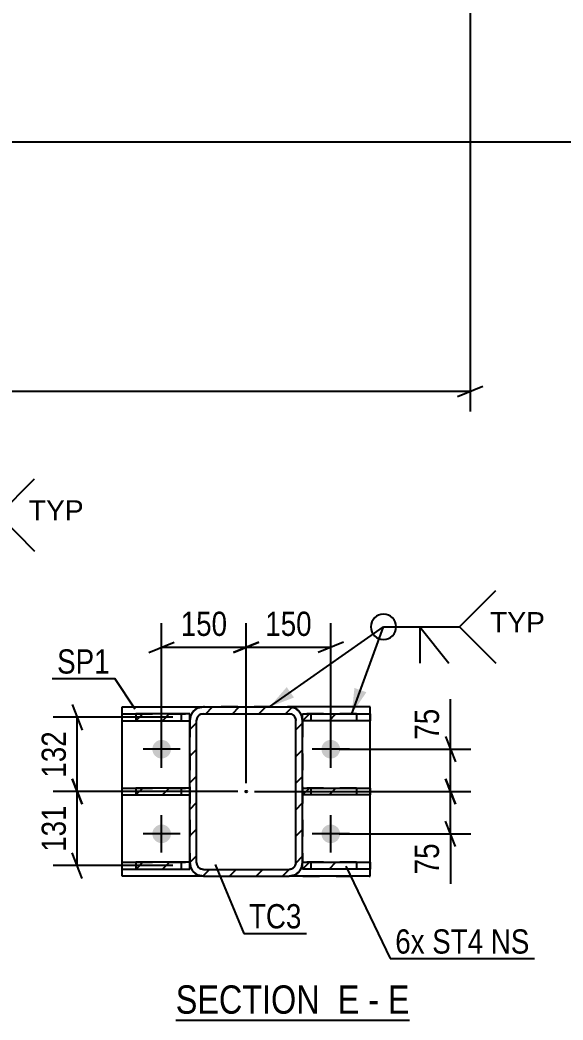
# Model space of a CAD drawing. Header units: millimetres. Extents: x 0 to 841, y 0 to 594.
# Drawn here: x 158.9 to 223.1, y 89 to 207.2 of the extents above; entities that cross this region are included whole.
import ezdxf

# ---------------------------------------------------------------- set-up
doc = ezdxf.new("R2010")
doc.units = ezdxf.units.MM
doc.linetypes.add('DXK_LINE_DOT2', pattern=[3.9198, 1.9599, -1.9599])
doc.styles.add('Arial', font='arial.ttf', dxfattribs={"height": 0.2})
doc.styles.add('Arial Narrow', font='ARIALN.TTF', dxfattribs={"height": 0.2})

# ---------------------------------------------------------------- blocks, each defined once
blk = doc.blocks.new('Unknown-682105598-64 - 2335')
at = {"color": 6, "linetype": 'Continuous'}
blk.add_line((177.33, 89.02), (204.98, 89.02), dxfattribs=at)
at = {"color": 0, "linetype": 'Continuous'}
for points in [[(195.44, 89.77), (195.44, 93.27), (177.33, 93.27), (177.33, 89.77)], [(199.05, 89.77), (199.05, 93.27), (196.49, 93.27), (196.49, 89.77)], [(201.37, 89.77), (201.37, 93.27), (200.1, 93.27), (200.1, 89.77)], [(204.98, 89.77), (204.98, 93.27), (202.42, 93.27), (202.42, 89.77)]]:
    blk.add_wipeout(points, dxfattribs=at)
at = {"color": 7, "linetype": 'Continuous', "style": 'Arial Narrow'}
for s, p in [('SECTION ', (177.33, 89.77)), ('E', (196.49, 89.77)), ('E', (202.42, 89.77)), ('-', (200.1, 89.77))]:
    blk.add_text(s, height=3.34, dxfattribs=at).set_placement(p)
blk = doc.blocks.new('Part-682105598-2415 - 2335')
at = {"linetype": 'Continuous'}
h = blk.add_hatch(dxfattribs=at)
h.set_pattern_fill('', scale=0.7, style=0, pattern_type=0)
h.set_pattern_definition([(45, (172.6232, 115.6225), (-1.57154, 1.57154), [])])
h.paths.add_polyline_path([(172.62, 116.42), (172.62, 115.62), (179, 115.62), (179, 116.42)])
at = {"color": 2, "linetype": 'Continuous'}
for p, q in [((171, 116.42), (172.62, 116.42)), ((171, 115.62), (171, 116.42)), ((179, 116.42), (172.62, 116.42)), ((172.62, 116.42), (172.62, 115.62)), ((179, 115.62), (179, 116.42)), ((171, 115.62), (172.62, 115.62)), ((172.62, 115.62), (179, 115.62))]:
    blk.add_line(p, q, dxfattribs=at)
at = {"color": 7, "linetype": 'DXK_LINE_DOT2'}
for p, q in [((172.62, 116.42), (179, 116.42)), ((178, 115.62), (178, 116.42)), ((179, 115.62), (179, 116.42)), ((172.62, 115.62), (179, 115.62))]:
    blk.add_line(p, q, dxfattribs=at)
blk = doc.blocks.new('Part-682105598-2359 - 2335')
at = {"linetype": 'Continuous'}
h = blk.add_hatch(dxfattribs=at)
h.set_pattern_fill('', scale=0.7, style=0, pattern_type=0)
h.set_pattern_definition([(45, (172.6232, 106.8558), (-1.57154, 1.57154), [])])
h.paths.add_polyline_path([(172.62, 107.66), (172.62, 106.86), (179, 106.86), (179, 107.66)])
at = {"color": 2, "linetype": 'Continuous'}
for p, q in [((171, 107.66), (172.62, 107.66)), ((171, 106.86), (171, 107.66)), ((179, 107.66), (172.62, 107.66)), ((172.62, 107.66), (172.62, 106.86)), ((179, 106.86), (179, 107.66)), ((171, 106.86), (172.62, 106.86)), ((172.62, 106.86), (179, 106.86))]:
    blk.add_line(p, q, dxfattribs=at)
at = {"color": 7, "linetype": 'DXK_LINE_DOT2'}
for p, q in [((172.62, 107.66), (179, 107.66)), ((178, 106.86), (178, 107.66)), ((179, 106.86), (179, 107.66)), ((172.62, 106.86), (179, 106.86))]:
    blk.add_line(p, q, dxfattribs=at)
blk = doc.blocks.new('Part-682105598-2442 - 2335')
at = {"linetype": 'Continuous'}
h = blk.add_hatch(dxfattribs=at)
h.set_pattern_fill('', scale=0.7, style=0, pattern_type=0)
h.set_pattern_definition([(45, (192.331, 106.8558), (-1.57154, 1.57154), [])])
h.paths.add_polyline_path([(192.33, 107.66), (192.33, 106.86), (198.71, 106.86), (198.71, 107.66)])
at = {"color": 7, "linetype": 'DXK_LINE_DOT2'}
for p, q in [((192.33, 106.86), (192.33, 107.66)), ((198.71, 107.66), (192.33, 107.66)), ((193.33, 106.86), (193.33, 107.66)), ((198.71, 106.86), (192.33, 106.86))]:
    blk.add_line(p, q, dxfattribs=at)
at = {"color": 2, "linetype": 'Continuous'}
for p, q in [((192.33, 106.86), (192.33, 107.66)), ((192.33, 107.66), (198.71, 107.66)), ((198.71, 107.66), (200.33, 107.66)), ((198.71, 107.66), (198.71, 106.86)), ((200.33, 107.66), (200.33, 106.86)), ((198.71, 106.86), (192.33, 106.86)), ((200.33, 106.86), (198.71, 106.86))]:
    blk.add_line(p, q, dxfattribs=at)
blk = doc.blocks.new('Part-682105598-2430 - 2335')
at = {"linetype": 'Continuous'}
h = blk.add_hatch(dxfattribs=at)
h.set_pattern_fill('', scale=0.7, style=0, pattern_type=0)
h.set_pattern_definition([(45, (192.331, 115.6225), (-1.57154, 1.57154), [])])
h.paths.add_polyline_path([(192.33, 116.42), (192.33, 115.62), (198.71, 115.62), (198.71, 116.42)])
at = {"color": 7, "linetype": 'DXK_LINE_DOT2'}
for p, q in [((192.33, 115.62), (192.33, 116.42)), ((198.71, 116.42), (192.33, 116.42)), ((193.33, 115.62), (193.33, 116.42)), ((198.71, 115.62), (192.33, 115.62))]:
    blk.add_line(p, q, dxfattribs=at)
at = {"color": 2, "linetype": 'Continuous'}
for p, q in [((192.33, 115.62), (192.33, 116.42)), ((192.33, 116.42), (198.71, 116.42)), ((198.71, 116.42), (200.33, 116.42)), ((198.71, 116.42), (198.71, 115.62)), ((200.33, 116.42), (200.33, 115.62)), ((198.71, 115.62), (192.33, 115.62)), ((200.33, 115.62), (198.71, 115.62))]:
    blk.add_line(p, q, dxfattribs=at)
blk = doc.blocks.new('Part-682105598-2398 - 2335')
at = {"color": 2, "linetype": 'Continuous'}
for p, q in [((171, 106.02), (171, 126.02)), ((171, 126.02), (180.6, 126.02)), ((200.33, 126.02), (190.73, 126.02)), ((200.33, 106.02), (200.33, 126.02)), ((180.6, 106.02), (171, 106.02)), ((200.33, 106.02), (190.73, 106.02))]:
    blk.add_line(p, q, dxfattribs=at)
at = {"color": 7, "linetype": 'DXK_LINE_DOT2'}
for p, q in [((200.33, 126.02), (180.6, 126.02)), ((180.6, 126.02), (190.73, 126.02)), ((180.6, 106.02), (200.33, 106.02)), ((180.6, 106.02), (190.73, 106.02))]:
    blk.add_line(p, q, dxfattribs=at)
blk = doc.blocks.new('Part-682105598-2382 - 2335')
at = {"linetype": 'Continuous'}
h = blk.add_hatch(dxfattribs=at)
h.set_pattern_fill('', scale=0.7, style=0, pattern_type=0)
h.set_pattern_definition([(45, (178.9977, 107.6225), (-1.57154, 1.57154), [])])
h.paths.add_polyline_path([(179, 124.42), (179, 107.62), (179.12, 107.01), (179.47, 106.49), (179.99, 106.14), (180.6, 106.02), (190.73, 106.02), (191.34, 106.14), (191.86, 106.49), (192.21, 107.01), (192.33, 107.62), (192.33, 124.42), (192.21, 125.03), (191.86, 125.55), (191.34, 125.9), (190.73, 126.02), (180.6, 126.02), (179.99, 125.9), (179.47, 125.55), (179.12, 125.03)])
h.paths.add_polyline_path([(180.03, 124.99), (180.29, 125.16), (180.6, 125.22), (190.73, 125.22), (191.04, 125.16), (191.3, 124.99), (191.47, 124.73), (191.53, 124.42), (191.53, 107.62), (191.47, 107.32), (191.3, 107.06), (191.04, 106.88), (190.73, 106.82), (180.6, 106.82), (180.29, 106.88), (180.03, 107.06), (179.86, 107.32), (179.8, 107.62), (179.8, 124.42), (179.86, 124.73)])
blk.add_hatch(color=246, dxfattribs=at).paths.add_polyline_path([(185.66, 115.92, -1), (185.66, 116.12, -1)])
at = {"color": 7, "linetype": 'DXK_LINE_DOT2'}
for p, q in [((179.99, 125.9), (180.6, 126.02)), ((180.6, 126.02), (190.73, 126.02)), ((190.73, 126.02), (191.34, 125.9)), ((179, 124.42), (179.12, 125.03)), ((179, 124.42), (179, 107.62)), ((179.86, 124.73), (179.8, 124.42)), ((179.8, 107.62), (179.8, 124.42)), ((180.6, 125.22), (180.29, 125.16)), ((180.6, 125.22), (190.73, 125.22)), ((191.04, 125.16), (190.73, 125.22)), ((191.53, 124.42), (191.47, 124.73)), ((191.53, 107.62), (191.53, 124.42)), ((192.21, 125.03), (192.33, 124.42)), ((192.33, 124.42), (192.33, 107.62)), ((179.12, 107.01), (179, 107.62)), ((179.8, 107.62), (179.86, 107.32)), ((191.47, 107.32), (191.53, 107.62)), ((192.33, 107.62), (192.21, 107.01)), ((180.29, 106.88), (180.6, 106.82)), ((180.6, 106.82), (190.73, 106.82)), ((190.73, 106.82), (191.04, 106.88)), ((180.6, 106.02), (179.99, 106.14)), ((180.6, 106.02), (190.73, 106.02)), ((191.34, 106.14), (190.73, 106.02))]:
    blk.add_line(p, q, dxfattribs=at)
at = {"color": 2, "linetype": 'Continuous'}
for p, q in [((180.6, 126.02), (179.99, 125.9)), ((180.6, 126.02), (190.73, 126.02)), ((191.34, 125.9), (190.73, 126.02)), ((179.12, 125.03), (179, 124.42)), ((179, 107.62), (179, 124.42)), ((179.8, 124.42), (179.86, 124.73)), ((179.8, 107.62), (179.8, 124.42)), ((180.29, 125.16), (180.6, 125.22)), ((180.6, 125.22), (190.73, 125.22)), ((190.73, 125.22), (191.04, 125.16)), ((191.47, 124.73), (191.53, 124.42)), ((191.53, 107.62), (191.53, 124.42)), ((192.33, 124.42), (192.21, 125.03)), ((192.33, 107.62), (192.33, 124.42)), ((179, 107.62), (179.12, 107.01)), ((179.86, 107.32), (179.8, 107.62)), ((191.53, 107.62), (191.47, 107.32)), ((192.21, 107.01), (192.33, 107.62)), ((180.6, 106.82), (180.29, 106.88)), ((180.6, 106.82), (190.73, 106.82)), ((191.04, 106.88), (190.73, 106.82)), ((179.99, 106.14), (180.6, 106.02)), ((180.6, 106.02), (190.73, 106.02)), ((190.73, 106.02), (191.34, 106.14))]:
    blk.add_line(p, q, dxfattribs=at)
at = {"color": 246, "linetype": 'DXK_LINE_DOT2'}
blk.add_line((185.66, 116.02), (185.66, 116.02), dxfattribs=at)
at = {"color": 246, "linetype": 'Continuous'}
blk.add_circle((185.66, 116.02), 0.1, dxfattribs=at)
at = {"color": 7, "linetype": 'DXK_LINE_DOT2'}
for centre, radius, start, end in [((180.6, 124.42), 1.6, 112.5, 157.5), ((190.73, 124.42), 1.6, 22.5, 67.5), ((180.6, 124.42), 0.8, 112.5, 157.5), ((190.73, 124.42), 0.8, 22.5, 67.5), ((180.6, 107.62), 1.6, 202.5, 247.5), ((180.6, 107.62), 0.8, 202.5, 247.5), ((190.73, 107.62), 0.8, 292.5, 337.5), ((190.73, 107.62), 1.6, 292.5, 337.5)]:
    blk.add_arc(centre, radius, start, end, dxfattribs=at)
at = {"color": 2, "linetype": 'Continuous'}
for centre, radius, start, end in [((180.6, 124.42), 1.6, 112.5, 157.5), ((190.73, 124.42), 1.6, 22.5, 67.5), ((180.6, 124.42), 0.8, 112.5, 157.5), ((190.73, 124.42), 0.8, 22.5, 67.5), ((180.6, 107.62), 1.6, 202.5, 247.5), ((180.6, 107.62), 0.8, 202.5, 247.5), ((190.73, 107.62), 0.8, 292.5, 337.5), ((190.73, 107.62), 1.6, 292.5, 337.5)]:
    blk.add_arc(centre, radius, start, end, dxfattribs=at)
blk = doc.blocks.new('Part-682105598-2425 - 2335')
at = {"linetype": 'Continuous'}
h = blk.add_hatch(dxfattribs=at)
h.set_pattern_fill('', scale=0.7, style=0, pattern_type=0)
h.set_pattern_definition([(45, (172.6232, 124.3891), (-1.57154, 1.57154), [])])
h.paths.add_polyline_path([(172.62, 125.19), (172.62, 124.39), (179, 124.39), (179, 125.19)])
at = {"color": 2, "linetype": 'Continuous'}
for p, q in [((171, 125.19), (172.62, 125.19)), ((171, 124.39), (171, 125.19)), ((171, 124.39), (172.62, 124.39)), ((179, 125.19), (172.62, 125.19)), ((172.62, 125.19), (172.62, 124.39)), ((172.62, 124.39), (179, 124.39)), ((179, 124.39), (179, 125.19))]:
    blk.add_line(p, q, dxfattribs=at)
at = {"color": 7, "linetype": 'DXK_LINE_DOT2'}
for p, q in [((172.62, 125.19), (179, 125.19)), ((172.62, 124.39), (179, 124.39)), ((178, 124.39), (178, 125.19)), ((179, 124.39), (179, 125.19))]:
    blk.add_line(p, q, dxfattribs=at)
blk = doc.blocks.new('Part-682105598-2440 - 2335')
at = {"linetype": 'Continuous'}
h = blk.add_hatch(dxfattribs=at)
h.set_pattern_fill('', scale=0.7, style=0, pattern_type=0)
h.set_pattern_definition([(45, (192.331, 124.3891), (-1.57154, 1.57154), [])])
h.paths.add_polyline_path([(192.33, 125.19), (192.33, 124.39), (198.71, 124.39), (198.71, 125.19)])
at = {"color": 7, "linetype": 'DXK_LINE_DOT2'}
for p, q in [((192.33, 124.39), (192.33, 125.19)), ((198.71, 125.19), (192.33, 125.19)), ((198.71, 124.39), (192.33, 124.39)), ((193.33, 124.39), (193.33, 125.19))]:
    blk.add_line(p, q, dxfattribs=at)
at = {"color": 2, "linetype": 'Continuous'}
for p, q in [((192.33, 124.39), (192.33, 125.19)), ((192.33, 125.19), (198.71, 125.19)), ((198.71, 124.39), (192.33, 124.39)), ((198.71, 125.19), (200.33, 125.19)), ((198.71, 125.19), (198.71, 124.39)), ((200.33, 124.39), (198.71, 124.39)), ((200.33, 125.19), (200.33, 124.39))]:
    blk.add_line(p, q, dxfattribs=at)
blk = doc.blocks.new('Bolt-682105598-2459 - 2335')
at = {"linetype": 'Continuous'}
for points in [[(174.56, 121.02, -1), (176.76, 121.02, -1)], [(194.56, 121.02, -1), (196.76, 121.02, -1)], [(174.56, 111.02, -1), (176.76, 111.02, -1)], [(194.56, 111.02, -1), (196.76, 111.02, -1)]]:
    blk.add_hatch(color=1, dxfattribs=at).paths.add_polyline_path(points)
at = {"color": 1, "linetype": 'Continuous'}
for p, q in [((175.66, 118.82), (175.66, 123.22)), ((195.66, 118.82), (195.66, 123.22)), ((177.86, 121.02), (173.46, 121.02)), ((197.86, 121.02), (193.46, 121.02)), ((175.66, 108.82), (175.66, 113.22)), ((195.66, 108.82), (195.66, 113.22)), ((177.86, 111.02), (173.46, 111.02)), ((197.86, 111.02), (193.46, 111.02))]:
    blk.add_line(p, q, dxfattribs=at)
blk = doc.blocks.new('StraightDimension-682105598-42518 - 4365')
at = {"color": 7, "linetype": 'Continuous'}
for p, q in [((229.16, 290.3), (227.96, 293.3)), ((190.84, 291.8), (237.18, 291.8)), ((228.56, 192.8), (228.56, 291.8)), ((227.96, 194.3), (229.16, 191.3)), ((133.89, 192.8), (231.69, 192.8))]:
    blk.add_line(p, q, dxfattribs=at)
at = {"color": 0}
blk.add_wipeout([(227.81, 246.56), (223.61, 246.56), (223.61, 238.05), (227.81, 238.05)], dxfattribs=at)
at = {"color": 3, "style": 'Arial Narrow'}
blk.add_text('4542', height=2.863, rotation=90.0002, dxfattribs=at).set_placement((227.21, 238.65))
at = {"color": 0, "linetype": 'Continuous'}
for points in [[(237.78, 292.4), (237.78, 296.6), (229.26, 296.6), (229.26, 292.4)], [(232.29, 193.4), (232.29, 197.6), (229.26, 197.6), (229.26, 193.4)]]:
    blk.add_wipeout(points, dxfattribs=at)
at = {"color": 3, "linetype": 'Continuous', "style": 'Arial Narrow'}
for s, height, p in [('4542', 2.863, (229.86, 293)), ('0', 2.86, (229.86, 194))]:
    blk.add_text(s, height=height, dxfattribs=at).set_placement(p)
blk = doc.blocks.new('StraightDimension-682105598-4850 - 4365')
at = {"color": 7, "linetype": 'Continuous'}
for p, q in [((212.13, 292.88), (212.13, 160.92)), ((56.22, 163.32), (212.13, 163.32)), ((210.63, 162.72), (213.63, 163.92))]:
    blk.add_line(p, q, dxfattribs=at)
blk = doc.blocks.new('StraightDimension-682105598-16252 - 2335')
at = {"color": 7, "linetype": 'Continuous'}
for p, q in [((209.21, 117.52), (210.41, 114.52)), ((186.66, 116.02), (212.21, 116.02)), ((209.81, 111.02), (209.81, 116.02)), ((210.41, 109.52), (209.21, 112.52)), ((196.66, 111.02), (212.21, 111.02)), ((209.81, 111.02), (209.81, 105.12)), ((209.81, 111.02), (209.81, 105.12))]:
    blk.add_line(p, q, dxfattribs=at)
at = {"color": 0}
blk.add_wipeout([(209.06, 110.5), (204.86, 110.5), (204.86, 105.64), (209.06, 105.64)], dxfattribs=at)
at = {"color": 3, "style": 'Arial Narrow'}
blk.add_text('75', height=2.863, rotation=90.0002, dxfattribs=at).set_placement((208.46, 106.24))
blk = doc.blocks.new('StraightDimension-682105598-16227 - 2335')
at = {"color": 7, "linetype": 'Continuous'}
for p, q in [((165.08, 126.29), (166.28, 123.29)), ((177, 124.79), (162.83, 124.79)), ((165.68, 116.02), (165.68, 124.79)), ((166.28, 114.52), (165.08, 117.52)), ((184.66, 116.02), (162.83, 116.02))]:
    blk.add_line(p, q, dxfattribs=at)
at = {"color": 0}
blk.add_wipeout([(164.93, 123.75), (160.73, 123.75), (160.73, 117.06), (164.93, 117.06)], dxfattribs=at)
at = {"color": 3, "style": 'Arial Narrow'}
blk.add_text('132', height=2.863, rotation=90.0002, dxfattribs=at).set_placement((164.33, 117.66))
blk = doc.blocks.new('StraightDimension-682105598-16228 - 2335')
at = {"color": 7, "linetype": 'Continuous'}
for p, q in [((165.08, 117.52), (166.28, 114.52)), ((184.66, 116.02), (162.83, 116.02)), ((165.68, 107.26), (165.68, 116.02)), ((166.28, 105.76), (165.08, 108.76)), ((177, 107.26), (162.83, 107.26))]:
    blk.add_line(p, q, dxfattribs=at)
at = {"color": 0}
blk.add_wipeout([(164.93, 114.98), (160.73, 114.98), (160.73, 108.3), (164.93, 108.3)], dxfattribs=at)
at = {"color": 3, "style": 'Arial Narrow'}
blk.add_text('131', height=2.863, rotation=90.0002, dxfattribs=at).set_placement((164.33, 108.9))
blk = doc.blocks.new('StraightDimension-682105598-16244 - 2335')
at = {"color": 7, "linetype": 'Continuous'}
for p, q in [((185.66, 117.02), (185.66, 135.91)), ((195.66, 122.02), (195.66, 135.91)), ((184.16, 132.46), (187.16, 133.66)), ((197.16, 133.66), (194.16, 132.46)), ((185.66, 133.06), (195.66, 133.06))]:
    blk.add_line(p, q, dxfattribs=at)
at = {"color": 0}
blk.add_wipeout([(194.01, 133.81), (194.01, 138.01), (187.32, 138.01), (187.32, 133.81)], dxfattribs=at)
at = {"color": 3, "style": 'Arial Narrow'}
blk.add_text('150', height=2.863, dxfattribs=at).set_placement((187.92, 134.41))
blk = doc.blocks.new('StraightDimension-682105598-16245 - 2335')
at = {"color": 7, "linetype": 'Continuous'}
for p, q in [((175.66, 122.02), (175.66, 135.91)), ((185.66, 117.02), (185.66, 135.91)), ((174.16, 132.46), (177.16, 133.66)), ((187.16, 133.66), (184.16, 132.46)), ((175.66, 133.06), (185.66, 133.06))]:
    blk.add_line(p, q, dxfattribs=at)
at = {"color": 0}
blk.add_wipeout([(184.01, 133.81), (184.01, 138.01), (177.32, 138.01), (177.32, 133.81)], dxfattribs=at)
at = {"color": 3, "style": 'Arial Narrow'}
blk.add_text('150', height=2.863, dxfattribs=at).set_placement((177.92, 134.41))
blk = doc.blocks.new('StraightDimension-682105598-16251 - 2335')
at = {"color": 7, "linetype": 'Continuous'}
for p, q in [((209.81, 121.02), (209.81, 126.93)), ((209.81, 121.02), (209.81, 126.93)), ((209.21, 122.52), (210.41, 119.52)), ((196.66, 121.02), (212.21, 121.02)), ((209.81, 116.02), (209.81, 121.02)), ((210.41, 114.52), (209.21, 117.52)), ((186.66, 116.02), (212.21, 116.02))]:
    blk.add_line(p, q, dxfattribs=at)
at = {"color": 0}
blk.add_wipeout([(209.06, 126.4), (204.86, 126.4), (204.86, 121.55), (209.06, 121.55)], dxfattribs=at)
at = {"color": 3, "style": 'Arial Narrow'}
blk.add_text('75', height=2.863, rotation=90.0002, dxfattribs=at).set_placement((208.46, 122.15))
blk = doc.blocks.new('WeldMark-682105598-24332 - 2602')
at = {"linetype": 'Continuous'}
for points in [[(131.8, 130.23), (129.24, 128.49), (130.68, 131.23)], [(140.33, 130.52), (138.45, 128.06), (138.95, 131.11)]]:
    blk.add_hatch(color=30, dxfattribs=at).paths.add_polyline_path(points)
at = {"color": 30, "linetype": 'Continuous'}
for p, q in [((129.24, 128.49), (147.35, 148.7)), ((138.45, 128.06), (147.35, 148.7)), ((147.35, 148.7), (156.35, 148.7))]:
    blk.add_line(p, q, dxfattribs=at)
at = {"color": 3, "linetype": 'Continuous'}
for q in [(155.07, 144.41), (151.64, 144.41)]:
    blk.add_line((151.64, 148.7), q, dxfattribs=at)
for start, end in [(90, 270), (270, 90)]:
    blk.add_arc((147.35, 148.7), 1.5, start, end, dxfattribs=at)
at = {"color": 0, "linetype": 'Continuous'}
blk.add_wipeout([(166.43, 148.05), (166.43, 150.55), (159.95, 150.55), (159.95, 148.05)], dxfattribs=at)
blk.add_wipeout([(166.43, 148.05), (166.43, 150.55), (159.95, 150.55), (159.95, 148.05)], dxfattribs=at)
at = {"color": 3, "linetype": 'Continuous'}
for q in [(160.64, 152.98), (160.64, 144.41)]:
    blk.add_line((156.35, 148.7), q, dxfattribs=at)
at = {"color": 3, "linetype": 'Continuous', "style": 'Arial'}
blk.add_text('TYP', height=2.388, dxfattribs=at).set_placement((159.95, 148.05))
blk = doc.blocks.new('Mark-682105598-2394 - 2335')
at = {"color": 30, "linetype": 'Continuous'}
for p in [(162.7, 129.36), (172.53, 125.74)]:
    blk.add_line(p, (170.11, 129.36), dxfattribs=at)
at = {"color": 0}
blk.add_wipeout([(169.51, 129.96), (169.51, 132.96), (163.3, 132.96), (163.3, 129.96)], dxfattribs=at)
blk.add_wipeout([(169.51, 129.96), (169.51, 132.96), (163.3, 132.96), (163.3, 129.96)], dxfattribs=at)
at = {"color": 3, "style": 'Arial Narrow'}
blk.add_text('SP1', height=2.863, dxfattribs=at).set_placement((163.3, 129.96))
blk = doc.blocks.new('Mark-682105598-2378 - 2335')
at = {"color": 30, "linetype": 'Continuous'}
for p, q in [((181.98, 107.41), (185.39, 99.25)), ((185.39, 99.25), (192.8, 99.25))]:
    blk.add_line(p, q, dxfattribs=at)
at = {"color": 0}
blk.add_wipeout([(192.2, 99.85), (192.2, 102.85), (185.99, 102.85), (185.99, 99.85)], dxfattribs=at)
blk.add_wipeout([(192.2, 99.85), (192.2, 102.85), (185.99, 102.85), (185.99, 99.85)], dxfattribs=at)
at = {"color": 3, "style": 'Arial Narrow'}
blk.add_text('TC3', height=2.863, dxfattribs=at).set_placement((185.99, 99.85))
blk = doc.blocks.new('MarkSet-682105598-16286 - 2335')
at = {"color": 30, "linetype": 'Continuous'}
for p, q in [((197.46, 107.19), (202.69, 96.27)), ((202.69, 96.27), (219.75, 96.27))]:
    blk.add_line(p, q, dxfattribs=at)
at = {"color": 0}
for points in [[(206.76, 96.87), (206.76, 99.87), (203.29, 99.87), (203.29, 96.87)], [(213.69, 96.87), (213.69, 99.87), (207.66, 99.87), (207.66, 96.87)], [(219.15, 96.87), (219.15, 99.87), (214.59, 99.87), (214.59, 96.87)]]:
    blk.add_wipeout(points, dxfattribs=at)
for points in [[(206.76, 96.87), (206.76, 99.87), (203.29, 99.87), (203.29, 96.87)], [(213.69, 96.87), (213.69, 99.87), (207.66, 99.87), (207.66, 96.87)], [(219.15, 96.87), (219.15, 99.87), (214.59, 99.87), (214.59, 96.87)]]:
    blk.add_wipeout(points, dxfattribs=at)
at = {"color": 3, "style": 'Arial Narrow'}
for s, p in [('6x', (203.29, 96.87)), ('ST4', (207.66, 96.87)), ('NS', (214.59, 96.87))]:
    blk.add_text(s, height=2.863, dxfattribs=at).set_placement(p)
blk = doc.blocks.new('WeldMark-682105598-24381 - 2335')
at = {"linetype": 'Continuous'}
for points in [[(191.31, 127.13), (188.42, 126.02), (190.45, 128.36)], [(199.87, 127.75), (198.14, 125.19), (198.46, 128.26)]]:
    blk.add_hatch(color=30, dxfattribs=at).paths.add_polyline_path(points)
at = {"color": 30, "linetype": 'Continuous'}
for p, q in [((188.42, 126.02), (201.9, 135.48)), ((198.14, 125.19), (201.9, 135.48)), ((201.9, 135.48), (210.9, 135.48))]:
    blk.add_line(p, q, dxfattribs=at)
at = {"color": 3, "linetype": 'Continuous'}
for q in [(209.62, 131.2), (206.19, 131.2)]:
    blk.add_line((206.19, 135.48), q, dxfattribs=at)
for start, end in [(90, 270), (270, 90)]:
    blk.add_arc((201.9, 135.48), 1.5, start, end, dxfattribs=at)
at = {"color": 0, "linetype": 'Continuous'}
blk.add_wipeout([(220.98, 134.83), (220.98, 137.33), (214.5, 137.33), (214.5, 134.83)], dxfattribs=at)
blk.add_wipeout([(220.98, 134.83), (220.98, 137.33), (214.5, 137.33), (214.5, 134.83)], dxfattribs=at)
at = {"color": 3, "linetype": 'Continuous'}
for q in [(215.19, 139.77), (215.19, 131.2)]:
    blk.add_line((210.9, 135.48), q, dxfattribs=at)
at = {"color": 3, "linetype": 'Continuous', "style": 'Arial'}
blk.add_text('TYP', height=2.388, dxfattribs=at).set_placement((214.5, 134.83))

msp = doc.modelspace()

# ---------------------------------------------------------------- block references
for name in ['StraightDimension-682105598-42518 - 4365', 'WeldMark-682105598-24332 - 2602', 'Part-682105598-2398 - 2335', 'Part-682105598-2382 - 2335', 'Part-682105598-2425 - 2335', 'Part-682105598-2440 - 2335', 'Bolt-682105598-2459 - 2335', 'Part-682105598-2415 - 2335', 'Part-682105598-2430 - 2335', 'Part-682105598-2359 - 2335', 'Part-682105598-2442 - 2335', 'Unknown-682105598-64 - 2335']:
    msp.add_blockref(name, (0, 0))

# ---------------------------------------------------------------- next in the draw order: block references
for name in ['StraightDimension-682105598-4850 - 4365', 'StraightDimension-682105598-16227 - 2335', 'StraightDimension-682105598-16252 - 2335']:
    msp.add_blockref(name, (0, 0))

# ---------------------------------------------------------------- next in the draw order: block references
for name in ['Mark-682105598-2394 - 2335', 'StraightDimension-682105598-16228 - 2335', 'MarkSet-682105598-16286 - 2335']:
    msp.add_blockref(name, (0, 0))

# ---------------------------------------------------------------- next in the draw order: block references
for name in ['StraightDimension-682105598-16244 - 2335', 'Mark-682105598-2378 - 2335']:
    msp.add_blockref(name, (0, 0))

# ---------------------------------------------------------------- next in the draw order: block references
msp.add_blockref('StraightDimension-682105598-16245 - 2335', (0, 0))

# ---------------------------------------------------------------- next in the draw order: block references
msp.add_blockref('StraightDimension-682105598-16251 - 2335', (0, 0))

# ---------------------------------------------------------------- next in the draw order: block references
msp.add_blockref('WeldMark-682105598-24381 - 2335', (0, 0))

doc.saveas('drawing.dxf')
